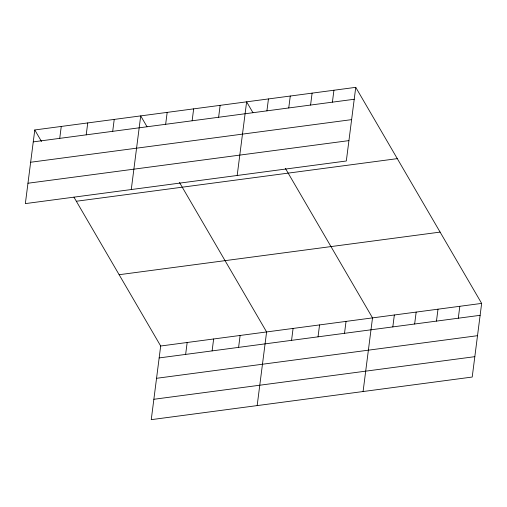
<?xml version="1.0" encoding="UTF-8"?>
<svg xmlns="http://www.w3.org/2000/svg" width="507" height="507" viewBox="0 0 507 507"><rect width="100%" height="100%" fill="white"/><g stroke="black" fill="none" stroke-linecap="round" stroke-linejoin="round"><path stroke-width="0.76" d="M34.787 129.957L25.35 203.605L346.319 160.992L355.749 87.343L34.787 129.957L41.511 141.504M59.737 138.36L61.265 126.446M86.215 134.849L87.743 122.928M112.7 131.332L114.227 119.411M131.269 189.542L140.705 115.894L147.036 126.756M165.656 124.297L167.183 112.377M73.959 197.179L160.681 346.008L151.251 419.657L472.213 377.043L481.65 303.395L355.749 87.343M192.134 120.786L193.661 108.866M185.638 354.412L187.165 342.498M218.618 117.269L220.146 105.348M212.116 350.901L213.643 338.98M237.187 175.479L246.624 101.831L252.955 112.693M266.923 110.856L268.45 98.935M238.594 347.384L240.122 335.463M288.749 107.953L290.277 96.032M257.169 405.594L266.6 331.946L179.478 182.438M310.576 105.057L312.103 93.136M291.557 340.349L293.084 328.428M332.402 102.16L333.929 90.24M318.035 336.838L319.562 324.917M344.513 333.321L346.04 321.4M363.088 391.531L372.518 317.883L285.397 168.375M392.817 326.907L394.345 314.986M414.644 324.005L416.171 312.084M436.47 321.108L437.997 309.188M458.296 318.212L459.824 306.291M33.259 141.878L354.222 99.264M30.648 162.246L351.617 119.633M27.961 183.236L348.924 140.616M76.329 201.254L397.298 158.64M119.139 274.712L440.101 232.098M160.681 346.008L481.65 303.395M159.154 357.929L480.123 315.316M156.549 378.298L477.512 335.685M153.855 399.288L474.825 356.668"/></g></svg>
